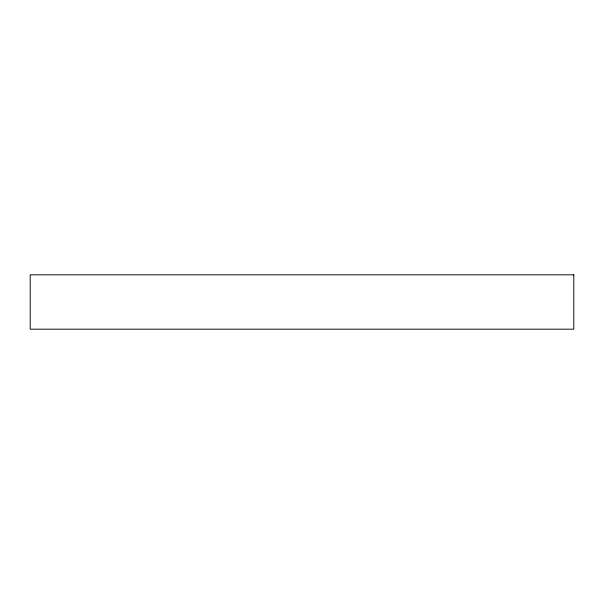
<?xml version="1.0" encoding="UTF-8"?>
<svg xmlns="http://www.w3.org/2000/svg" width="604" height="604" viewBox="0 0 604 604"><rect width="100%" height="100%" fill="white"/><g stroke="black" fill="none" stroke-linecap="round" stroke-linejoin="round"><path stroke-width="0.91" d="M573.8 274.82L30.2 274.82L30.2 329.18L573.8 329.18L573.8 274.82"/></g></svg>
